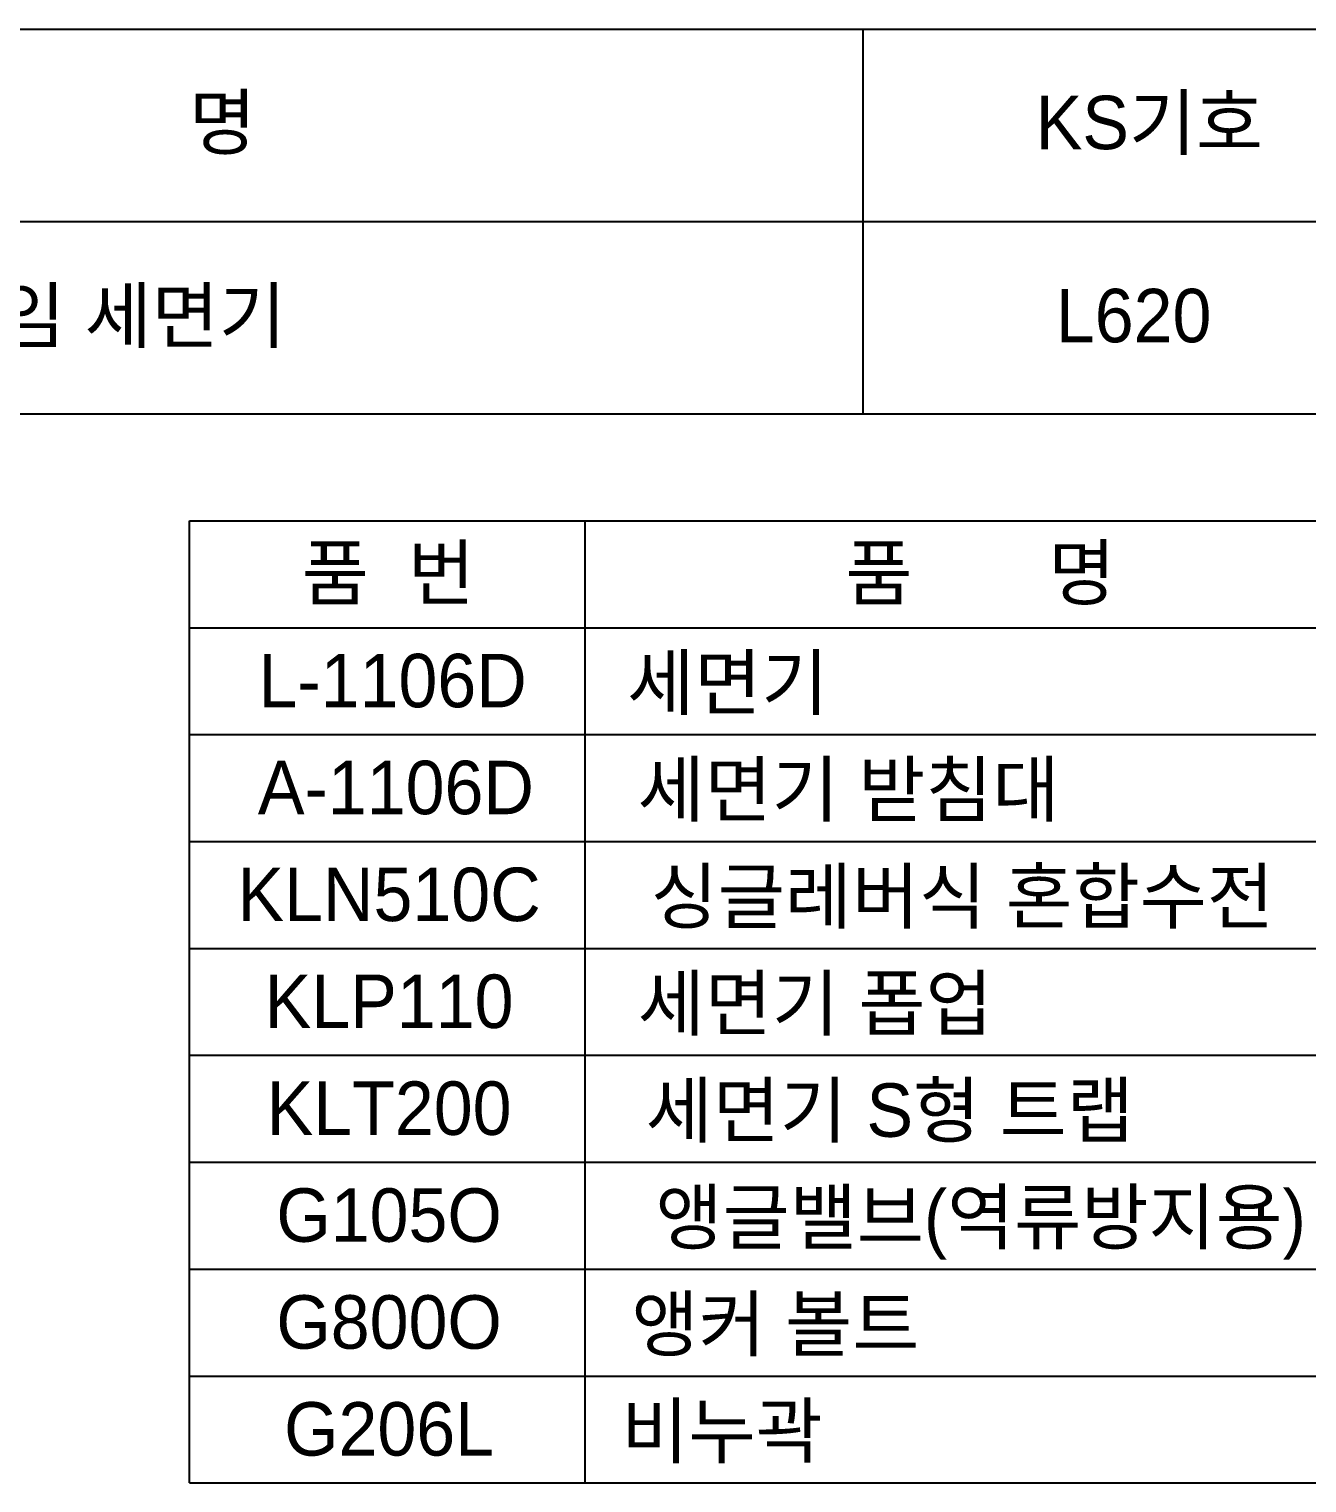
# Model space of a CAD drawing. Header units: millimetres. Extents: x 0 to 5723, y -67 to 2530.
# Drawn here: x 4823 to 5421, y 1850 to 2530 of the extents above; entities that cross this region are included whole.
import ezdxf
from ezdxf.enums import TextEntityAlignment as Align

# ---------------------------------------------------------------- set-up
doc = ezdxf.new("R2010")
doc.units = ezdxf.units.MM
doc.layers.add('TEXT', color=7, linetype='Continuous')
doc.layers.add('도각라인', color=255, linetype='Continuous')
doc.styles.add('타이틀', font='H2GTRM.TTF', dxfattribs={"height": 25})

msp = doc.modelspace()

# ---------------------------------------------------------------- linework, layer by layer
at = {"layer": '도각라인', "color": 7}
for p, q in [((3923.47, 2530), (5723.47, 2530)), ((5213.47, 2350), (5213.47, 2530)), ((4443.47, 2440), (5723.47, 2440)), ((3923.47, 2350), (5723.47, 2350)), ((4898.47, 1850), (4898.47, 2300)), ((4898.47, 2300), (5693.47, 2300)), ((5083.47, 1850), (5083.47, 2300)), ((4898.47, 2250), (5693.47, 2250)), ((4898.47, 2200), (5693.47, 2200)), ((4898.47, 2150), (5693.47, 2150)), ((4898.47, 2100), (5693.47, 2100)), ((4898.47, 2050), (5693.47, 2050)), ((4898.47, 2000), (5693.47, 2000)), ((4898.47, 1950), (5693.47, 1950)), ((4898.47, 1900), (5693.47, 1900)), ((4898.47, 1850), (5693.47, 1850))]:
    msp.add_line(p, q, dxfattribs=at)

# ---------------------------------------------------------------- texts
at = {"layer": 'TEXT', "style": '타이틀'}
for s, p in [('품             명', (4839.16, 2486.4)), ('KS기호', (5347.32, 2486.32)), ('평면붙임 세면기', (4829.24, 2396)), ('L620', (5339.95, 2396)), ('품  번', (4991.4, 2275.73)), ('품       명', (5268.29, 2275.73)), ('L-1106D', (4993.45, 2225.28)), ('세면기', (5150.19, 2224.38)), (' 세면기 받침대', (5202.11, 2174.38)), ('A-1106D', (4994.99, 2175.28)), ('KLN510C', (4991.8, 2125.28)), ('싱글레버식 혼합수전', (5259.85, 2124.38)), ('KLP110', (4991.8, 2075.28)), ('세면기 폽업', (5191.06, 2074.38)), ('세면기 S형 트랩', (5225.91, 2024.38)), ('KLT200', (4991.8, 2025.28)), ('G105O', (4991.8, 1975.28)), ('앵글밸브(역류방지용)', (5268.44, 1974.38)), ('G800O', (4991.8, 1925.28)), ('앵커 볼트', (5172.44, 1924.38)), ('G206L', (4991.8, 1875.28)), ('비누곽', (5147.45, 1874.38))]:
    msp.add_text(s, height=25, dxfattribs=at).set_placement(p, align=Align.MIDDLE_CENTER)

doc.saveas('drawing.dxf')
